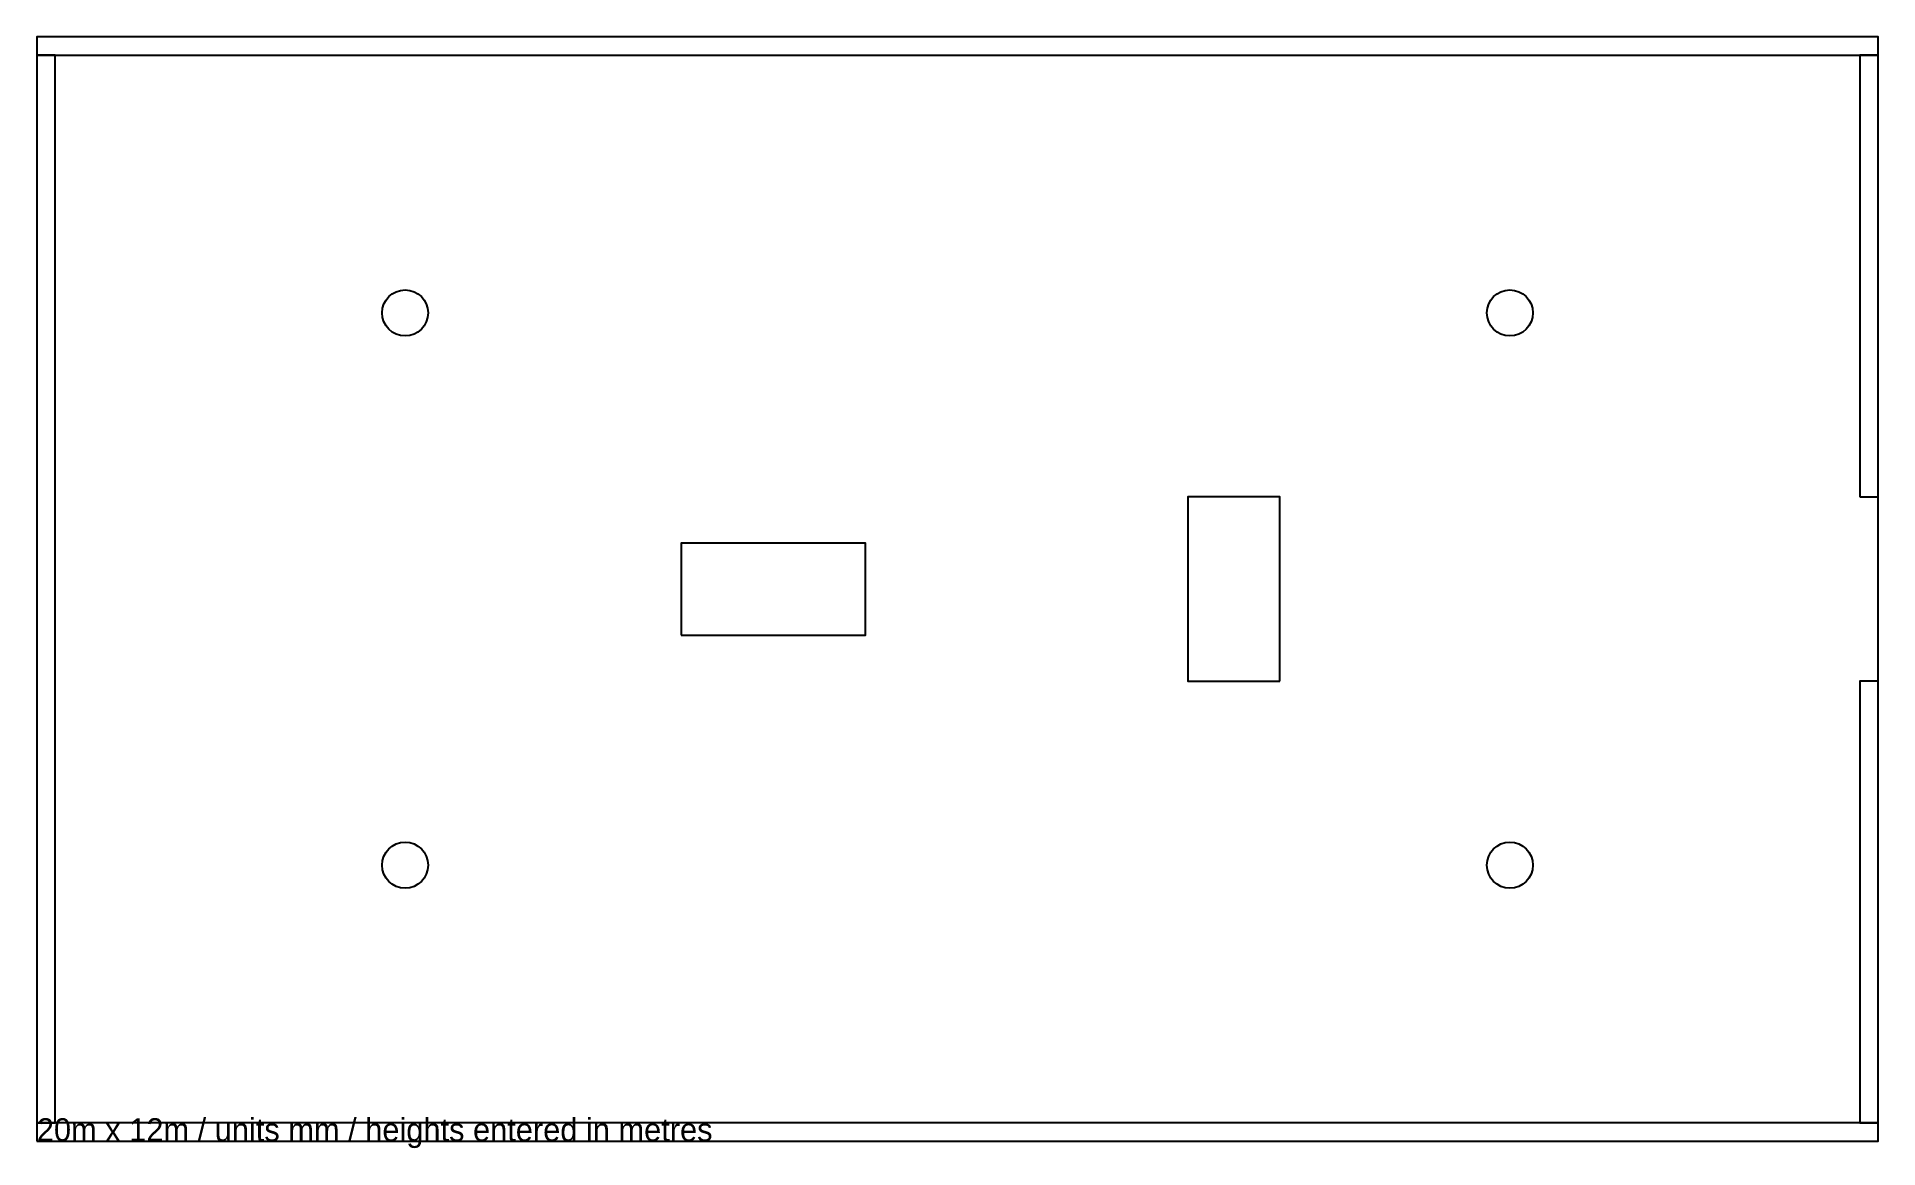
# Model space of a CAD drawing. Header units: millimetres. Extents: x 0 to 20000, y -75 to 12000.
import ezdxf

# ---------------------------------------------------------------- set-up
doc = ezdxf.new("R2010")
doc.units = ezdxf.units.MM
for name, color, linetype in [('DT_COLUMN', 7, 'Continuous'), ('DT_EQUIPMENT', 7, 'Continuous'), ('DT_FLOOR', 7, 'Continuous'), ('DT_IGNORE', 7, 'Continuous'), ('DT_WALL', 7, 'Continuous')]:
    doc.layers.add(name, color=color, linetype=linetype)

# ---------------------------------------------------------------- blocks, each defined once
blk = doc.blocks.new('EQUIPMENT_OCCUPIED_FOOTPRINT')
blk.add_lwpolyline([(-1000, -500), (1000, -500), (1000, 500), (-1000, 500)], close=True)
blk = doc.blocks.new('EQUIPMENT_GROUP')
blk.add_blockref('EQUIPMENT_OCCUPIED_FOOTPRINT', (0, 0))

msp = doc.modelspace()

# ---------------------------------------------------------------- linework, layer by layer
at = {"layer": 'DT_COLUMN'}
for centre in [(4000, 9000), (16000, 9000), (4000, 3000), (16000, 3000)]:
    msp.add_circle(centre, 250, dxfattribs=at)
at = {"layer": 'DT_FLOOR'}
msp.add_lwpolyline([(0, 0), (20000, 0), (20000, 12000), (0, 12000)], close=True, dxfattribs=at)
at = {"layer": 'DT_WALL'}
for points in [[(0, 11800), (20000, 11800), (20000, 12000), (0, 12000)], [(0, 200), (200, 200), (200, 11800), (0, 11800)], [(19800, 7000), (20000, 7000), (20000, 11800), (19800, 11800)], [(19800, 200), (20000, 200), (20000, 5000), (19800, 5000)], [(0, 0), (20000, 0), (20000, 200), (0, 200)]]:
    msp.add_lwpolyline(points, close=True, dxfattribs=at)

# ---------------------------------------------------------------- block references
at = {"layer": 'DT_EQUIPMENT', "rotation": 90}
msp.add_blockref('EQUIPMENT_GROUP', (13000, 6000), dxfattribs=at)
at = {"layer": 'DT_EQUIPMENT'}
msp.add_blockref('EQUIPMENT_GROUP', (8000, 6000), dxfattribs=at)

# ---------------------------------------------------------------- texts
at = {"layer": 'DT_IGNORE'}
msp.add_text('20m x 12m / units mm / heights entered in metres', height=250, dxfattribs=at).set_placement((0, 0))

doc.saveas('drawing.dxf')
